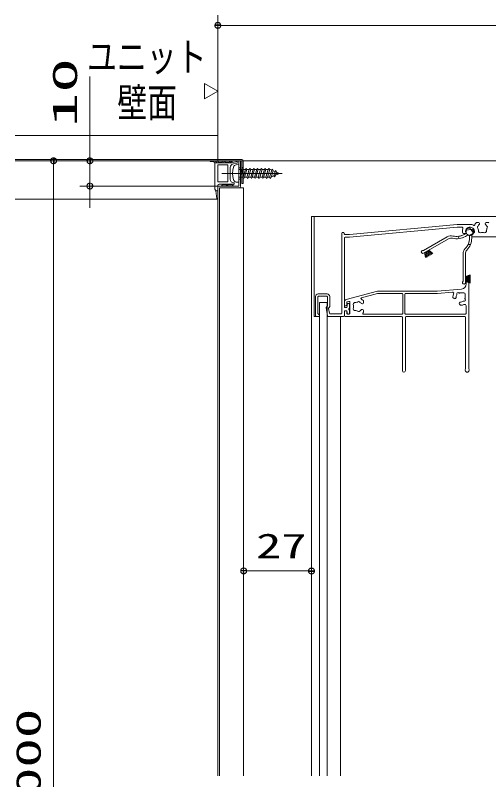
# Model space of a CAD drawing. Units: millimetres on the paper, with parts at other scales. Extents: x -305 to 305, y -152 to 152.
# Drawn here: x 23 to 69.7, y 25.9 to 101.4 of the extents above; entities that cross this region are included whole.
import ezdxf
from ezdxf.enums import TextEntityAlignment as Align

# ---------------------------------------------------------------- set-up
doc = ezdxf.new("R2010")
doc.units = ezdxf.units.MM
doc.linetypes.add('LONG_CHAIN', pattern=[21, 18, -1, 1, -1])
doc.linetypes.add('LONG_DASHED2', pattern=[13, 12, -1])
doc.layers.add('0-2_0', color=7, linetype='Continuous', lineweight=9)
doc.layers.add('0-3_HV', color=7, linetype='Continuous', lineweight=9)
doc.styles.add('ＭＳ ゴシック', font='')
doc.styles.get('ＭＳ ゴシック').set_extended_font_data('MS Gothic')

# ---------------------------------------------------------------- blocks, each defined once
blk = doc.blocks.new('_DOTSMALL')
at = {"layer": '0-2_0'}
for p, q in [((0.0746, 0.1), (-0.0746, 0.1)), ((0.1223, -0.0248), (-0.1223, -0.0248))]:
    blk.add_line(p, q, dxfattribs=at)
for points in [[(0.125, 0), (0.124, 0.0157), (0.1211, 0.0311), (0.1162, 0.046), (0.1095, 0.0602), (0.1011, 0.0735), (0.0911, 0.0856), (0.0797, 0.0963), (0.067, 0.1055), (0.0532, 0.1131), (0.0386, 0.1189), (0.0234, 0.1228), (0.0078, 0.1248), (-0.0078, 0.1248), (-0.0234, 0.1228), (-0.0386, 0.1189), (-0.0532, 0.1131), (-0.067, 0.1055), (-0.0797, 0.0963), (-0.0911, 0.0856), (-0.1011, 0.0735), (-0.1095, 0.0602), (-0.1162, 0.046), (-0.1211, 0.0311), (-0.124, 0.0157), (-0.125, 0), (0, 0)], [(-0.125, 0), (-0.124, -0.0157), (-0.1211, -0.0311), (-0.1162, -0.046), (-0.1095, -0.0602), (-0.1011, -0.0735), (-0.0911, -0.0856), (-0.0797, -0.0963), (-0.067, -0.1055), (-0.0532, -0.1131), (-0.0386, -0.1189), (-0.0234, -0.1228), (-0.0078, -0.1248), (0.0078, -0.1248), (0.0234, -0.1228), (0.0386, -0.1189), (0.0532, -0.1131), (0.067, -0.1055), (0.0797, -0.0963), (0.0911, -0.0856), (0.1011, -0.0735), (0.1095, -0.0602), (0.1162, -0.046), (0.1211, -0.0311), (0.124, -0.0157), (0.125, 0), (0, 0)]]:
    blk.add_lwpolyline(points, close=True, dxfattribs=at)
blk = doc.blocks.new('TRI')
at = {"layer": '0-2_0'}
blk.add_lwpolyline([(0.5, 0.866), (0, 0), (1, 0)], close=True, dxfattribs=at)

msp = doc.modelspace()

# ---------------------------------------------------------------- linework, layer by layer
at = {"layer": '0-3_HV'}
for p, q in [((42.984, 95.82), (42.984, 101.439)), ((42.984, 100.439), (76.735, 100.439)), ((30.354, 87.07), (30.354, 95.39)), ((42.984, 89.57), (22.984, 89.57)), ((42.984, 89.571), (42.984, 87.196)), ((42.984, 89.57), (42.984, 87.195)), ((45.359, 87.195), (22.984, 87.195)), ((45.359, 87.07), (22.984, 87.07)), ((26.762, 87.07), (26.762, -30.754)), ((30.354, 84.57), (30.354, 87.07)), ((42.584, 86.956), (42.26, 86.995)), ((42.264, 87.07), (42.615, 87.069)), ((42.684, 86.883), (42.678, 86.893)), ((42.684, 86.883), (42.684, 84.362)), ((44.333, 86.883), (42.684, 86.883)), ((42.884, 86.883), (42.811, 86.974)), ((43.312, 86.942), (43.026, 86.97)), ((43.3, 87.07), (43.029, 87.07)), ((43.383, 86.883), (43.37, 86.905)), ((43.558, 86.883), (43.509, 86.958)), ((43.987, 86.942), (43.701, 86.97)), ((43.975, 87.07), (43.704, 87.07)), ((44.058, 86.883), (44.045, 86.905)), ((44.233, 86.883), (44.183, 86.958)), ((44.594, 87.07), (44.319, 86.982)), ((44.883, 87.01), (44.333, 86.883)), ((44.883, 86.833), (44.518, 86.768)), ((44.861, 87.005), (44.85, 87.016)), ((44.883, 87.01), (44.883, 86.833)), ((45.059, 87.07), (45.059, 84.57)), ((45.059, 87.07), (45.234, 87.07)), ((45.234, 87.07), (45.234, 84.57)), ((45.359, 87.07), (45.359, 84.82)), ((45.36, 87.069), (93.639, 87.069)), ((45.484, 87.07), (45.484, 84.82)), ((42.984, 86.658), (42.984, 84.983)), ((43.983, 86.658), (42.984, 86.658)), ((43.983, 86.658), (43.983, 84.983)), ((44.208, 86.399), (44.208, 85.259)), ((44.804, 86.67), (45.084, 86.695)), ((45.084, 86.195), (45.337, 86.195)), ((45.221, 85.82), (45.336, 86.195)), ((45.336, 86.195), (45.409, 86.32)), ((45.484, 86.42), (45.359, 86.42)), ((45.365, 85.82), (45.481, 86.195)), ((45.409, 86.32), (45.481, 86.195)), ((45.481, 85.445), (45.711, 86.195)), ((45.481, 86.195), (45.711, 86.195)), ((45.625, 85.445), (45.856, 86.195)), ((45.711, 86.195), (45.784, 86.32)), ((45.784, 86.32), (45.856, 86.195)), ((45.856, 85.445), (46.086, 86.195)), ((45.856, 86.195), (46.077, 86.195)), ((46, 85.445), (46.231, 86.195)), ((46.086, 86.195), (46.159, 86.32)), ((46.158, 86.32), (46.231, 86.195)), ((46.231, 85.445), (46.461, 86.195)), ((46.231, 86.195), (46.461, 86.195)), ((46.375, 85.445), (46.606, 86.195)), ((46.461, 86.195), (46.534, 86.32)), ((46.534, 86.32), (46.606, 86.195)), ((46.606, 85.445), (46.836, 86.195)), ((46.606, 86.195), (46.836, 86.195)), ((46.75, 85.445), (46.981, 86.195)), ((46.836, 86.195), (46.909, 86.32)), ((46.909, 86.32), (46.981, 86.195)), ((46.981, 85.445), (47.211, 86.195)), ((46.981, 86.195), (47.211, 86.195)), ((47.125, 85.445), (47.356, 86.195)), ((47.211, 86.195), (47.284, 86.32)), ((47.284, 86.32), (47.356, 86.195)), ((47.356, 85.445), (47.586, 86.195)), ((47.356, 86.195), (47.586, 86.195)), ((47.5, 85.445), (47.731, 86.195)), ((47.586, 86.195), (47.659, 86.32)), ((47.659, 86.32), (47.731, 86.195)), ((47.731, 85.445), (47.961, 86.195)), ((47.731, 86.195), (47.961, 86.195)), ((47.875, 85.445), (48.106, 86.195)), ((47.961, 86.195), (48.034, 86.32)), ((48.034, 86.32), (48.106, 86.195)), ((48.093, 85.445), (48.307, 86.142)), ((48.106, 86.195), (48.178, 86.195)), ((48.178, 86.195), (48.307, 86.142)), ((48.237, 85.445), (48.435, 86.089)), ((48.307, 86.142), (48.379, 86.247)), ((48.379, 86.247), (48.435, 86.089)), ((48.435, 86.088), (48.64, 86.004)), ((48.721, 86.105), (48.64, 86.004)), ((48.722, 86.105), (48.768, 85.951)), ((45.084, 85.445), (45.481, 85.445)), ((45.221, 85.82), (45.25, 85.77)), ((45.337, 85.77), (45.365, 85.82)), ((45.484, 85.97), (45.359, 85.97)), ((45.481, 85.445), (45.553, 85.32)), ((45.553, 85.32), (45.625, 85.445)), ((45.63, 85.445), (45.856, 85.445)), ((45.856, 85.445), (45.928, 85.32)), ((45.928, 85.32), (46, 85.445)), ((46, 85.445), (46.231, 85.445)), ((46.231, 85.445), (46.303, 85.32)), ((46.303, 85.32), (46.375, 85.445)), ((46.375, 85.445), (46.606, 85.445)), ((46.606, 85.445), (46.678, 85.32)), ((46.678, 85.32), (46.75, 85.445)), ((46.75, 85.445), (46.981, 85.445)), ((46.981, 85.445), (47.053, 85.32)), ((47.053, 85.32), (47.125, 85.445)), ((47.125, 85.445), (47.356, 85.445)), ((47.356, 85.445), (47.428, 85.32)), ((47.428, 85.32), (47.5, 85.445)), ((47.5, 85.445), (47.731, 85.445)), ((47.731, 85.445), (47.803, 85.32)), ((47.803, 85.32), (47.875, 85.445)), ((47.875, 85.445), (48.093, 85.445)), ((48.093, 85.445), (48.165, 85.32)), ((48.165, 85.32), (48.238, 85.445)), ((48.246, 85.473), (48.511, 85.583)), ((48.51, 85.583), (48.64, 86.004)), ((48.576, 85.475), (48.51, 85.583)), ((48.576, 85.475), (48.676, 85.651)), ((48.676, 85.651), (48.768, 85.951)), ((48.676, 85.651), (49.084, 85.82)), ((48.768, 85.951), (49.083, 85.82)), ((43.309, 84.57), (29.354, 84.57)), ((30.354, 84.75), (30.354, 82.43)), ((42.984, 84.983), (43.983, 84.983)), ((42.984, 84.07), (42.984, 84.633)), ((43.108, 84.758), (44.583, 84.758)), ((43.159, 84.57), (45.059, 84.57)), ((43.739, 84.698), (43.428, 84.671)), ((43.735, 84.571), (43.432, 84.571)), ((43.811, 84.758), (43.798, 84.735)), ((43.993, 84.758), (43.943, 84.683)), ((44.29, 84.698), (44.006, 84.671)), ((44.284, 84.571), (44.01, 84.571)), ((44.361, 84.758), (44.347, 84.735)), ((44.543, 84.758), (44.493, 84.683)), ((44.583, 84.884), (44.583, 84.758)), ((44.804, 84.969), (45.084, 84.945)), ((45.484, 84.82), (45.359, 84.82)), ((42.804, 84.101), (42.901, 83.297)), ((42.806, 84.087), (42.982, 84.103)), ((42.984, 84.232), (42.976, 83.302)), ((42.984, 84.395), (42.984, 26.318)), ((43.159, 84.395), (43.159, 26.318)), ((43.159, 84.395), (45.059, 84.395)), ((45.059, 84.395), (45.534, 84.395)), ((45.534, 84.395), (45.534, 26.318)), ((22.984, 83.264), (42.939, 83.264)), ((52.234, 81.568), (52.234, 26.318)), ((52.234, 81.568), (72.984, 81.568)), ((52.509, 71.693), (52.509, 81.568)), ((55.974, 79.794), (66.617, 80.793)), ((66.624, 80.793), (67.884, 80.793)), ((68.54, 80.968), (68.721, 80.968)), ((68.821, 80.868), (68.821, 80.834)), ((69.396, 80.834), (69.396, 80.868)), ((69.496, 80.968), (69.677, 80.968)), ((66.63, 80.518), (55.987, 79.519)), ((67.071, 80.518), (66.637, 80.518)), ((67.453, 80.065), (67.482, 80.041)), ((68.161, 80.321), (67.537, 80.21)), ((67.537, 80.21), (68.161, 80.321)), ((68.241, 79.954), (67.833, 80.44)), ((67.833, 80.44), (68.241, 79.954)), ((68.183, 79.844), (68.183, 80.292)), ((55.234, 72.018), (55.234, 79.918)), ((55.309, 79.993), (55.384, 79.993)), ((55.459, 79.918), (55.459, 79.868)), ((55.484, 79.443), (55.484, 72.643)), ((55.534, 79.793), (55.967, 79.793)), ((55.98, 79.518), (55.559, 79.518)), ((65.648, 79.557), (63.307, 78.206)), ((65.761, 79.363), (63.307, 77.946)), ((66.709, 79.603), (66.831, 79.392)), ((66.709, 79.603), (66.831, 79.392)), ((67.434, 79.893), (67.261, 79.893)), ((67.484, 79.896), (67.317, 79.799)), ((67.484, 79.896), (67.317, 79.799)), ((67.43, 79.604), (67.647, 79.73)), ((67.647, 79.73), (67.43, 79.604)), ((67.509, 79.984), (67.509, 79.968)), ((67.834, 79.636), (67.834, 79.443)), ((67.834, 79.636), (67.834, 79.443)), ((67.848, 79.696), (68.223, 79.912)), ((68.059, 79.443), (68.059, 79.694)), ((68.059, 79.694), (68.059, 79.443)), ((68.059, 79.643), (68.059, 79.667)), ((68.095, 79.755), (68.315, 79.975)), ((76.609, 79.568), (68.134, 79.568)), ((67.7, 78.818), (67.943, 78.818)), ((67.7, 78.818), (67.943, 78.818)), ((63.393, 77.996), (63.564, 77.526)), ((63.393, 77.996), (63.48, 77.503)), ((63.393, 77.996), (63.643, 77.563)), ((63.48, 78.046), (63.73, 77.613)), ((63.567, 78.096), (63.817, 77.663)), ((63.653, 78.146), (63.903, 77.713)), ((63.74, 78.196), (63.99, 77.763)), ((63.826, 78.246), (64.148, 77.863)), ((63.826, 78.246), (64.209, 77.924)), ((63.826, 78.246), (64.076, 77.813)), ((67.209, 77.877), (67.209, 75.173)), ((67.434, 77.877), (67.434, 75.043)), ((67.434, 75.643), (67.903, 75.814)), ((67.434, 75.643), (67.926, 75.73)), ((67.434, 75.643), (67.934, 75.643)), ((67.434, 75.543), (67.934, 75.543)), ((67.434, 75.443), (67.934, 75.443)), ((67.434, 75.343), (67.934, 75.343)), ((67.434, 75.243), (67.934, 75.243)), ((67.434, 75.143), (67.926, 75.057)), ((67.434, 75.143), (67.903, 74.972)), ((67.434, 75.143), (67.934, 75.143)), ((67.509, 74.901), (67.509, 75.152)), ((67.759, 75.293), (67.759, 66.543)), ((55.669, 73.368), (58.74, 74.191)), ((58.759, 74.193), (64.648, 74.193)), ((64.654, 74.194), (67.052, 74.403)), ((66.144, 74.098), (64.664, 73.969)), ((67.284, 74.018), (66.959, 74.018)), ((52.634, 71.768), (52.634, 73.668)), ((52.859, 73.618), (52.859, 72.006)), ((52.884, 73.918), (53.784, 73.918)), ((53.734, 73.693), (52.934, 73.693)), ((53.809, 72.756), (53.809, 73.618)), ((54.034, 73.668), (54.034, 72.662)), ((58.769, 73.966), (57.174, 73.538)), ((57.359, 73.237), (57.359, 73.056)), ((61.184, 73.968), (58.789, 73.968)), ((61.259, 71.993), (61.259, 73.893)), ((61.459, 73.893), (61.459, 71.993)), ((64.658, 73.968), (61.534, 73.968)), ((66.313, 73.471), (66.208, 73.576)), ((66.479, 73.496), (66.455, 73.471)), ((67.409, 73.568), (67.409, 73.893)), ((53.035, 26.318), (53.035, 73.068)), ((53.035, 73.068), (53.785, 73.068)), ((53.812, 71.798), (53.685, 72.556)), ((53.706, 72.622), (53.787, 72.703)), ((53.785, 26.318), (53.785, 73.068)), ((53.926, 72.479), (54.005, 72.006)), ((54.012, 72.609), (53.947, 72.544)), ((55.484, 72.818), (55.484, 73.126)), ((55.534, 72.593), (55.684, 72.593)), ((55.634, 72.743), (55.559, 72.743)), ((55.709, 73.062), (55.709, 72.818)), ((55.759, 72.668), (55.759, 72.893)), ((55.939, 73.182), (55.764, 73.135)), ((55.834, 72.968), (55.909, 72.968)), ((55.984, 72.893), (55.984, 72.548)), ((56.034, 71.993), (56.034, 73.109)), ((57.259, 72.956), (57.224, 72.956)), ((66.861, 73.064), (66.886, 73.089)), ((66.966, 72.818), (66.861, 72.923)), ((67.509, 71.993), (67.509, 72.734)), ((52.881, 71.953), (53.011, 71.822)), ((54.079, 71.943), (55.159, 71.943)), ((55.484, 72.193), (55.484, 71.768)), ((55.484, 71.768), (55.484, 72.168)), ((55.684, 72.243), (55.534, 72.243)), ((55.559, 72.243), (55.634, 72.243)), ((55.709, 72.168), (55.709, 71.993)), ((55.759, 71.993), (55.759, 72.168)), ((55.784, 71.918), (55.959, 71.918)), ((55.909, 71.918), (55.834, 71.918)), ((55.984, 72.289), (55.984, 71.993)), ((57.224, 72.381), (57.259, 72.381)), ((57.359, 72.281), (57.359, 72.1)), ((57.389, 71.918), (61.184, 71.918)), ((61.534, 71.918), (67.434, 71.918)), ((53.035, 71.693), (52.509, 71.693)), ((52.959, 71.693), (52.709, 71.693)), ((55.107, 71.693), (53.785, 71.693)), ((55.409, 71.693), (53.935, 71.693)), ((55.107, 71.693), (55.107, 26.318)), ((61.134, 71.693), (55.559, 71.693)), ((61.209, 66.343), (61.209, 71.618)), ((61.509, 71.618), (61.509, 66.343)), ((67.384, 71.693), (61.584, 71.693)), ((67.459, 66.543), (67.459, 71.618)), ((45.534, 46.559), (52.234, 46.559))]:
    msp.add_line(p, q, dxfattribs=at)
at = {"layer": '0-3_HV', "linetype": 'LONG_CHAIN'}
for p, q in [((42.984, 95.82), (42.984, 87.07)), ((49.34, 85.82), (43.379, 85.82)), ((43.984, 85.82), (46.484, 85.82))]:
    msp.add_line(p, q, dxfattribs=at)
at = {"layer": '0-3_HV', "linetype": 'LONG_DASHED2'}
for p, q in [((45.059, 86.382), (45.234, 86.382)), ((45.059, 85.257), (45.234, 85.257))]:
    msp.add_line(p, q, dxfattribs=at)
at = {"layer": '0-3_HV'}
for centre, radius, start, end in [((42.264, 87.033), 0.0375, 89.90067, 263.13127), ((42.569, 86.832), 0.125, 28.90204, 83.13127), ((42.615, 86.819), 0.25, 38.2604, 90.2604), ((43.031, 87.02), 0.05, 90.00005, 264.37192), ((43.3, 86.82), 0.25, 33.49443, 90), ((43.305, 86.867), 0.075, 30, 84.37192), ((43.706, 87.02), 0.05, 90.00005, 264.37192), ((43.975, 86.82), 0.25, 33.49443, 90), ((43.98, 86.867), 0.075, 30, 84.37192), ((44.334, 86.934), 0.05, 107.78062, 283.085), ((44.678, 86.834), 0.25, 46.57942, 70.54924), ((45.359, 87.07), 0.125, 0, 90), ((44.583, 86.399), 0.375, 100, 180), ((46.684, 85.82), 2.25, 164.11912, 195.88108), ((44.832, 86.347), 0.325, 94.99935, 164.11895), ((45.294, 85.795), 0.05, 210.00023, 329.99988), ((43.108, 84.633), 0.125, 90.00013, 180), ((43.159, 84.395), 0.175, 90, 180.00001), ((43.432, 84.621), 0.05, 94.97975, 270.00007), ((43.735, 84.821), 0.25, 270, 326.50558), ((43.733, 84.773), 0.075, 274.97975, 330), ((44.01, 84.621), 0.05, 95.51, 270.00007), ((44.583, 85.259), 0.375, 180, 270), ((44.284, 84.821), 0.25, 270, 326.50558), ((44.283, 84.773), 0.075, 275.51, 330), ((44.832, 85.293), 0.325, 195.88176, 265.00048), ((45.059, 84.57), 0.175, 270, 0), ((42.934, 84.362), 0.25, 180, 227.4505), ((42.934, 84.362), 0.25, 180, 227.4505), ((42.934, 84.362), 0.25, 180, 227.4505), ((42.68, 84.086), 0.125, 6.89306, 47.4505), ((42.938, 83.302), 0.0375, 186.89306, 359.53125), ((66.624, 80.718), 0.075, 90, 95.36416), ((67.884, 80.068), 0.725, 59.33948, 90), ((69.109, 80.443), 0.8, 141.63349, 159.02868), ((68.54, 80.893), 0.075, 90, 141.63349), ((68.721, 80.868), 0.1, 360, 90), ((68.721, 80.834), 0.1, 314.79283, 360), ((69.496, 80.868), 0.1, 90, 180), ((69.496, 80.834), 0.1, 180, 225.20717), ((69.677, 80.893), 0.075, 38.36651, 90), ((66.637, 80.443), 0.075, 90, 95.36416), ((67.071, 80.393), 0.125, 338.19625, 90), ((67.884, 80.068), 0.75, 158.19625, 184.58857), ((67.485, 80.103), 0.05, 174.98549, 230), ((67.884, 80.068), 0.45, 351.57499, 174.98549), ((67.434, 79.984), 0.075, 0, 50), ((67.884, 80.068), 0.375, 97.76905, 193.87238), ((67.884, 80.068), 0.375, 97.76905, 193.87238), ((67.884, 80.068), 0.375, 157.76905, 253.87238), ((67.884, 80.068), 0.375, 157.76905, 253.87238), ((67.884, 80.068), 0.375, 303.74899, 42.23095), ((67.884, 80.068), 0.375, 303.74899, 42.23095), ((68.292, 80.757), 0.075, 239.33948, 339.02868), ((68.739, 80.509), 0.125, 116.8699, 223.1301), ((68.612, 80.389), 0.05, 6.2602, 43.1301), ((69.109, 80.443), 0.45, 186.2602, 208.03074), ((68.66, 80.665), 0.05, 296.8699, 333.7398), ((69.109, 80.443), 0.45, 134.79283, 153.7398), ((68.894, 80.136), 0.188, 162.29961, 307.70039), ((68.667, 80.209), 0.05, 342.29961, 28.03074), ((69.324, 80.136), 0.188, 232.29961, 17.70039), ((69.109, 80.443), 0.45, 26.2602, 45.20717), ((69.55, 80.209), 0.05, 151.96926, 197.70039), ((69.109, 80.443), 0.45, 331.96926, 353.7398), ((69.557, 80.665), 0.05, 206.2602, 243.1301), ((69.478, 80.509), 0.125, 316.8699, 63.1301), ((69.606, 80.389), 0.05, 136.8699, 173.7398), ((55.309, 79.918), 0.075, 90, 180), ((55.384, 79.918), 0.075, 360, 90), ((55.534, 79.868), 0.075, 180, 270), ((55.559, 79.443), 0.075, 90, 180), ((55.967, 79.868), 0.075, 270, 275.36416), ((55.98, 79.593), 0.075, 270, 275.36416), ((66.023, 78.908), 0.75, 76.49171, 120), ((66.023, 78.908), 0.525, 76.49171, 120), ((66.555, 81.12), 1.75, 256.49171, 300), ((66.555, 81.12), 1.525, 256.49171, 300), ((66.555, 81.12), 1.525, 275.80546, 300), ((66.555, 81.12), 1.75, 279.07517, 300), ((67.261, 80.018), 0.125, 184.58857, 270), ((66.309, 79.443), 1.525, 316.49171, 0), ((67.434, 79.968), 0.075, 270, 0), ((67.447, 79.961), 0.075, 300, 13.87238), ((67.447, 79.961), 0.075, 300, 13.87238), ((66.309, 79.443), 1.75, 316.49171, 0), ((67.685, 79.665), 0.075, 63.74899, 120), ((67.685, 79.665), 0.075, 63.74899, 120), ((66.309, 79.443), 1.525, 335.80546, 360), ((67.884, 80.068), 0.375, 243.74899, 342.23095), ((67.884, 80.068), 0.375, 243.74899, 342.23095), ((67.759, 79.636), 0.075, 0, 73.87238), ((67.759, 79.636), 0.075, 0, 73.87238), ((66.309, 79.443), 1.75, 339.07517, 360), ((68.134, 79.694), 0.075, 123.74899, 180), ((68.134, 79.694), 0.075, 123.74899, 180), ((68.184, 79.667), 0.125, 135, 180), ((68.134, 79.643), 0.075, 180, 270), ((68.279, 80.01), 0.05, 315, 351.57499), ((69.039, 79.948), 0.05, 81.96926, 127.70039), ((69.109, 80.443), 0.45, 261.96926, 278.03074), ((69.178, 79.948), 0.05, 52.29961, 98.03074), ((63.232, 78.076), 0.15, 60, 300), ((67.959, 77.877), 0.75, 136.49171, 180), ((67.959, 77.877), 0.525, 136.49171, 180), ((67.009, 74.901), 0.5, 275, 0), ((67.284, 75.043), 0.15, 120, 0), ((67.609, 75.293), 0.15, 0, 218.94244), ((67.434, 75.152), 0.075, 360, 38.94244), ((58.759, 74.118), 0.075, 90, 105), ((64.648, 74.268), 0.075, 270, 275), ((66.155, 73.974), 0.125, 333.23935, 95), ((66.708, 73.927), 0.125, 45.52433, 204.47567), ((66.83, 74.052), 0.05, 225.52433, 284.8724), ((66.959, 73.568), 0.45, 90, 104.8724), ((67.284, 73.893), 0.125, 0, 90), ((52.884, 73.668), 0.25, 90, 180), ((52.934, 73.618), 0.075, 90, 180), ((53.734, 73.618), 0.075, 360, 90), ((53.784, 73.668), 0.25, 360, 90), ((55.734, 73.126), 0.25, 105, 180), ((57.193, 73.466), 0.075, 105, 245.71523), ((56.834, 72.668), 0.8, 51.63349, 65.71523), ((57.284, 73.237), 0.075, 360, 51.63349), ((58.789, 73.893), 0.075, 90, 105), ((61.184, 73.893), 0.075, 0, 90), ((61.534, 73.893), 0.075, 90, 180), ((64.658, 74.043), 0.075, 270, 275), ((66.261, 73.629), 0.075, 175.0052, 225), ((66.959, 73.568), 0.775, 153.23935, 175.0052), ((66.384, 73.542), 0.1, 225, 315), ((66.409, 73.566), 0.1, 315, 0.20717), ((66.959, 73.568), 0.45, 145.1276, 180.20717), ((66.548, 73.854), 0.05, 325.1276, 24.47567), ((67.317, 73.317), 0.125, 245.52433, 44.47567), ((67.442, 73.44), 0.05, 165.1276, 224.47567), ((66.959, 73.568), 0.45, 345.1276, 0), ((53.759, 72.568), 0.075, 135, 189.5), ((53.734, 72.756), 0.075, 315, 360), ((54, 72.491), 0.075, 135, 189.5), ((53.959, 72.662), 0.075, 315, 360), ((55.559, 72.818), 0.075, 180, 270), ((55.534, 72.643), 0.05, 180, 270), ((55.634, 72.818), 0.075, 270, 360), ((55.684, 72.668), 0.075, 270, 360), ((55.784, 73.062), 0.075, 105, 180), ((55.834, 72.893), 0.075, 90, 180), ((55.909, 72.893), 0.075, 0, 90), ((55.984, 72.418), 0.075, 120, 240), ((55.959, 73.109), 0.075, 360, 105), ((55.909, 72.548), 0.075, 300, 360), ((56.526, 72.883), 0.188, 72.29961, 217.70039), ((56.526, 72.453), 0.188, 142.29961, 287.70039), ((56.338, 72.738), 0.05, 351.96926, 37.70039), ((56.338, 72.598), 0.05, 322.29961, 8.03074), ((56.834, 72.668), 0.45, 171.96926, 188.03074), ((56.599, 73.11), 0.05, 252.29961, 298.03074), ((56.834, 72.668), 0.45, 96.2602, 118.03074), ((56.779, 73.165), 0.05, 276.2602, 313.1301), ((56.899, 73.038), 0.125, 26.8699, 133.1301), ((57.055, 73.117), 0.05, 206.8699, 243.7398), ((56.834, 72.668), 0.45, 44.79283, 63.7398), ((57.224, 73.056), 0.1, 224.79283, 270), ((57.259, 73.056), 0.1, 270, 360), ((66.932, 72.994), 0.1, 135, 225), ((66.957, 73.018), 0.1, 89.79283, 135), ((66.959, 73.568), 0.45, 269.79283, 304.8724), ((67.019, 72.871), 0.075, 225, 274.9948), ((66.959, 73.568), 0.775, 274.9948, 295.62203), ((67.244, 73.158), 0.05, 65.52433, 124.8724), ((67.359, 72.734), 0.15, 0, 115.62203), ((52.709, 71.768), 0.075, 180, 270), ((52.934, 72.006), 0.075, 180, 225), ((52.959, 71.768), 0.075, 270, 45.40374), ((53.935, 71.818), 0.125, 189.5, 270), ((54.079, 72.018), 0.075, 189.5, 270), ((55.159, 72.018), 0.075, 270, 360), ((55.409, 71.768), 0.075, 270, 360), ((55.559, 72.168), 0.075, 90, 180), ((55.534, 72.193), 0.05, 90, 180), ((55.559, 71.768), 0.075, 180, 270), ((55.634, 72.168), 0.075, 360, 90), ((55.684, 72.168), 0.075, 0, 90), ((55.784, 71.993), 0.075, 180, 270), ((55.834, 71.993), 0.075, 180, 270), ((55.909, 71.993), 0.075, 270, 360), ((55.909, 72.289), 0.075, 360, 60), ((55.959, 71.993), 0.075, 270, 360), ((56.599, 72.227), 0.05, 61.96926, 107.70039), ((56.834, 72.668), 0.45, 241.96926, 263.7398), ((56.779, 72.171), 0.05, 46.8699, 83.7398), ((56.899, 72.299), 0.125, 226.8699, 333.1301), ((57.055, 72.22), 0.05, 116.2602, 153.1301), ((56.834, 72.668), 0.45, 296.2602, 315.20717), ((57.224, 72.281), 0.1, 90, 135.20717), ((57.259, 72.281), 0.1, 0, 90), ((57.389, 71.993), 0.075, 134.73299, 270), ((57.284, 72.1), 0.075, 314.73299, 360), ((61.184, 71.993), 0.075, 270, 0), ((61.534, 71.993), 0.075, 180, 270), ((67.434, 71.993), 0.075, 270, 0), ((61.134, 71.618), 0.075, 0, 90), ((61.584, 71.618), 0.075, 90, 180), ((67.384, 71.618), 0.075, 0, 90), ((67.609, 66.393), 0.2, 143.1301, 36.8699), ((67.409, 66.543), 0.05, 323.1301, 0), ((67.809, 66.543), 0.05, 180, 216.8699), ((61.359, 66.343), 0.15, 180, 0)]:
    msp.add_arc(centre, radius, start, end, dxfattribs=at)

# ---------------------------------------------------------------- block references
for name, p, xscale, yscale, rotation in [('_DOTSMALL', (42.984, 100.439), 2.32, 2.32, 180), ('TRI', (42.984, 93.945), 1.5, 1.5, 150), ('_DOTSMALL', (26.762, 87.07), 2.32, 2.32, 90), ('_DOTSMALL', (30.354, 87.07), 2.32, 2.32, 90), ('_DOTSMALL', (30.354, 84.57), 2.32, 2.32, 270), ('_DOTSMALL', (45.534, 46.559), 2.32, 2.32, 180)]:
    msp.add_blockref(name, p, dxfattribs=dict(at, xscale=xscale, yscale=yscale, rotation=rotation))
at = {"layer": '0-3_HV', "xscale": 2.32, "yscale": 2.32}
msp.add_blockref('_DOTSMALL', (52.234, 46.559), dxfattribs=at)

# ---------------------------------------------------------------- texts
at = {"layer": '0-3_HV', "style": 'ＭＳ ゴシック'}
for s, height, width, p in [('ユニット', 2.889, 0.75, (30.049, 95.018)), ('\u3000壁面', 2.889, 0.75, (30.1, 90.503)), ('27', 2.441, 1.5, (46.767, 47.089))]:
    msp.add_text(s, height=height, dxfattribs=dict(at, width=width)).set_placement(p, align=Align.BOTTOM_LEFT)
for s, width, p in [('10', 2.05, (29.824, 90.39)), ('2000', 1.75, (26.232, 21.32))]:
    msp.add_text(s, height=2.444, rotation=90, dxfattribs=dict(at, width=width)).set_placement(p, align=Align.BOTTOM_LEFT)

doc.saveas('drawing.dxf')
